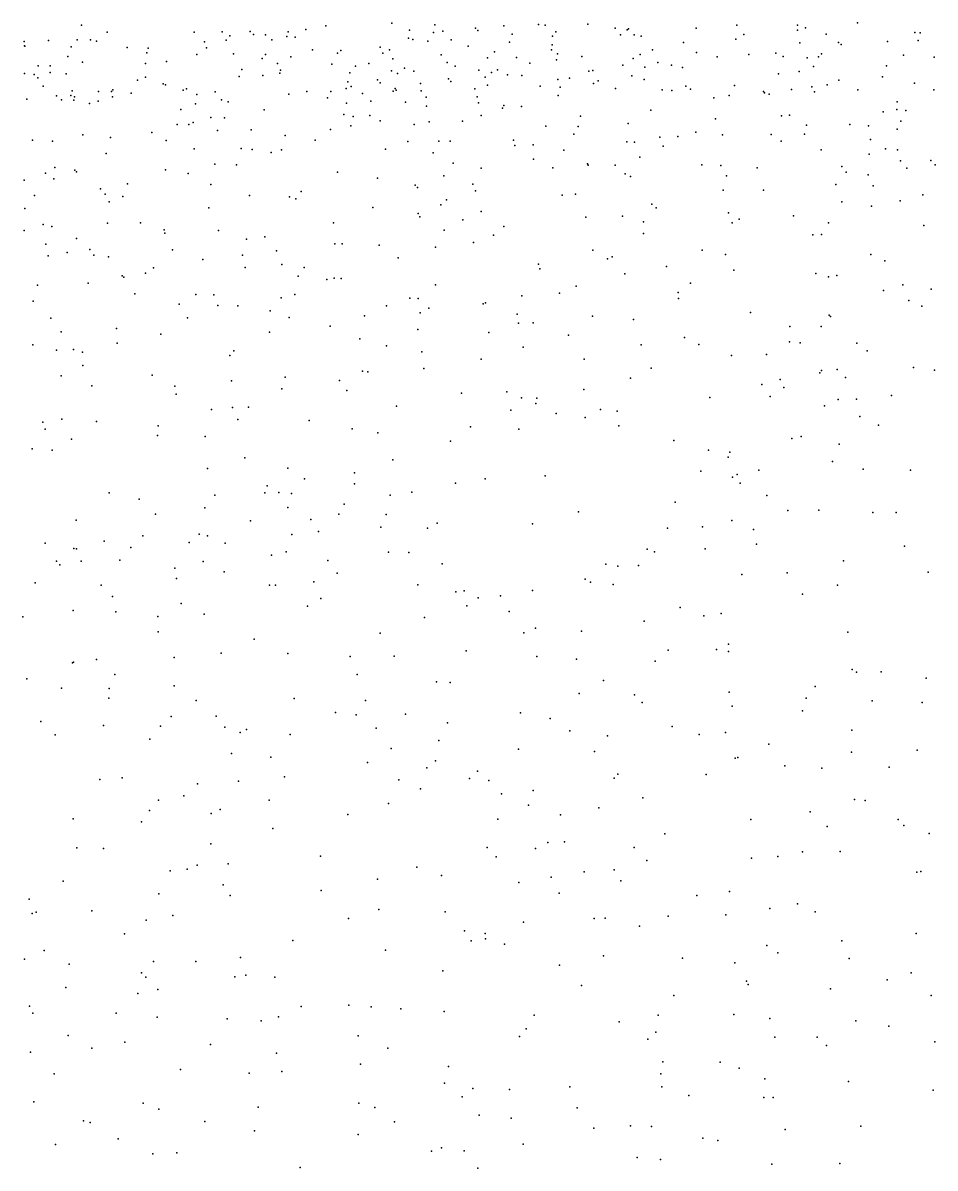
# Model space of a CAD drawing. Header units: metres. Extents: x -25 to 25, y -27.8 to 27.8.
# Drawn here: x 6.974 to 8.354, y -1.719 to 0.013 of the extents above; entities that cross this region are included whole.
import ezdxf

# ---------------------------------------------------------------- set-up
doc = ezdxf.new("R2010")
doc.units = ezdxf.units.M

msp = doc.modelspace()

# ---------------------------------------------------------------- linework, layer by layer
for p in [(7.0622, 0.0094, 10.7529), (7.4019, 0.0028, 22.8346), (7.432, 0.0085, 13.5671), (7.5317, 0.0124, 17.878), (7.5586, 0.0016, 10.6074), (7.5967, 0.01, -7.7867), (7.6091, 0.0004, 17.4289), (7.6586, 0.0045, 15.0365), (7.662, 0.001, 22.8673), (7.7013, 0.0084, -3.5348), (7.7538, 0.0103, 1.9858), (7.7639, 0.0095, 12.1614), (7.8284, 0.0109, 13.8119), (7.8697, 0.0047, 17.1615), (7.8878, 0.0021, 11.2778), (7.8899, 0.0039, 11.7492), (7.9922, 0.0049, 17.2926), (8.0534, 0.0091, -12.225), (8.1452, 0.0092, -12.5998), (8.1452, 0.0016, 2.6534), (8.1574, 0.0053, 17.1826), (8.2363, 0.0127, 10.9844), (6.9759, -0.0154, 8.4035), (7.0125, -0.0137, -9.9989), (7.0561, -0.0131, 5.7365), (7.0761, -0.0128, 24.3621), (7.0853, -0.0151, 17.3746), (7.1012, -0.0011, 4.6005), (7.2326, -0.0013, 23.6932), (7.2483, -0.0158, 22.9367), (7.2753, -0.0007, 22.7863), (7.281, -0.0136, 14.7189), (7.2866, -0.0069, 3.0758), (7.3174, -0.0003, 17.5289), (7.3228, -0.0047, -7.4824), (7.3405, -0.0052, 2.1597), (7.3505, -0.013, 5.4952), (7.3731, -0.0077, 23.3724), (7.3752, -0.0008, 10.6772), (7.3857, -0.009, 5.321), (7.5572, -0.0102, 2.0821), (7.5635, -0.0125, -26.9855), (7.5863, -0.0147, 1.1676), (7.5947, -0.0019, 17.2661), (7.6217, -0.013, 13.8166), (7.7098, -0.0164, 9.5024), (7.7139, -0.0044, -24.6447), (7.7748, -0.0075, 22.8573), (7.7798, -0.0006, 17.4268), (7.8778, -0.0051, -3.8245), (7.8981, -0.0051, 10.0558), (7.9087, -0.0072, 10.2569), (7.9731, -0.0169, 10.9462), (8.0523, -0.0117, 7.7066), (8.0642, -0.005, 18.2387), (8.1889, -0.0044, 14.0571), (8.2075, -0.017, 7.6717), (8.2814, -0.0156, -23.3628), (8.3227, -0.0019, 2.7683), (8.328, -0.0139, 2.9517), (8.3311, -0.0023, 22.5672), (6.9761, -0.0219, 4.2121), (6.9766, -0.0224, 14.2862), (7.0466, -0.0233, -2.8089), (7.1317, -0.0244, 0.9193), (7.1614, -0.0326, 8.3062), (7.1634, -0.0255, 17.4421), (7.2516, -0.0251, 12.2335), (7.2922, -0.0342, 4.4512), (7.4119, -0.028, 12.2532), (7.4497, -0.0331, 17.8436), (7.4549, -0.0288, -27.1826), (7.514, -0.0238, 6.5608), (7.518, -0.0332, 3.0573), (7.5284, -0.0282, 14.9099), (7.6475, -0.0223, -24.4048), (7.6873, -0.0312, 2.8658), (7.7734, -0.0282, 10.6729), (7.7744, -0.0204, -24.8509), (7.7822, -0.0339, 1.6637), (7.9259, -0.0281, -20.6614), (7.9925, -0.0322, 10.5014), (8.1127, -0.0332, 10.7657), (8.1491, -0.0174, -7.6313), (8.1817, -0.0339, 22.6895), (8.2116, -0.0202, -11.0119), (7.042, -0.0383, 13.483), (7.0637, -0.0465, 8.8648), (7.1593, -0.0489, 12.0428), (7.1911, -0.0456, 4.1652), (7.2371, -0.035, 10.8147), (7.3358, -0.0409, 17.6683), (7.3406, -0.0352, 23.2056), (7.3587, -0.0487, 14.4744), (7.3792, -0.0385, 9.0652), (7.4412, -0.0499, 14.7454), (7.4968, -0.0489, 17.9584), (7.5334, -0.0416, -21.601), (7.6063, -0.0357, -11.1237), (7.6153, -0.0472, 10.7708), (7.6767, -0.0402, 13.9609), (7.7202, -0.0396, 11.9747), (7.7404, -0.0482, 11.7469), (7.7809, -0.0431, 11.0377), (7.8193, -0.0382, 18.2391), (7.8814, -0.0514, 2.8023), (7.8969, -0.041, 14.6754), (7.9076, -0.0352, 10.7708), (7.9339, -0.047, -25.5414), (7.9549, -0.051, 18.2947), (8.0237, -0.0385, 6.2611), (8.0718, -0.0349, 10.2511), (8.1237, -0.0383, 14.1956), (8.1601, -0.0402, 3.021), (8.1771, -0.0385, 3.2401), (8.3056, -0.036, 17.4336), (8.3519, -0.0391, -10.6392), (6.9763, -0.0639, 24.2033), (6.9908, -0.0651, 14.1211), (6.9968, -0.0521, 11.7582), (7.0148, -0.0624, 8.5883), (7.0152, -0.0521, 22.9352), (7.0391, -0.0642, 23.6495), (7.301, -0.0683, 5.8083), (7.3048, -0.058, 14.2414), (7.3369, -0.0666, 13.7938), (7.3623, -0.0632, 1.0775), (7.3633, -0.0589, 6.7571), (7.4685, -0.063, 14.0444), (7.4768, -0.0526, 10.8463), (7.5311, -0.0597, -20.6075), (7.5404, -0.0636, 6.2966), (7.5508, -0.0556, 5.2628), (7.5649, -0.0602, 18.0788), (7.6274, -0.0529, 18.1507), (7.6636, -0.0588, 1.3818), (7.6827, -0.0622, 11.5075), (7.6914, -0.0581, 11.2406), (7.7068, -0.066, 18.2416), (7.7286, -0.0668, 14.6748), (7.8297, -0.0601, 3.1893), (7.8359, -0.0593, 6.1848), (7.8947, -0.0673, 9.5839), (7.9143, -0.0541, 14.1053), (7.9714, -0.0548, 3.0985), (8.1166, -0.0645, 3.3809), (8.1477, -0.0608, 6.1648), (8.1697, -0.0531, 10.5652), (8.274, -0.0687, 10.3238), (8.2798, -0.0524, 6.2795), (6.9964, -0.0704, 10.9696), (7.0045, -0.0832, 22.5078), (7.1472, -0.0739, 23.4973), (7.159, -0.0696, 14.0999), (7.1858, -0.0795, 5.9238), (7.1896, -0.0808, 11.8412), (7.4627, -0.0864, 11.8601), (7.4655, -0.0766, 1.9241), (7.4704, -0.0835, 4.1627), (7.5099, -0.0735, 4.3595), (7.5144, -0.0779, 11.0072), (7.5369, -0.0864, 11.6657), (7.575, -0.0788, 5.4806), (7.6175, -0.0717, 8.9775), (7.6209, -0.0759, 14.449), (7.6731, -0.0693, 14.2698), (7.6763, -0.0812, 5.1374), (7.7562, -0.0831, 5.2948), (7.7828, -0.0731, 14.5222), (7.7865, -0.0845, 8.945), (7.8005, -0.0708, 7.8988), (7.8368, -0.0787, 3.3751), (7.8437, -0.0747, 14.332), (7.9134, -0.0728, 9.2909), (7.9767, -0.083, 3.4612), (8.0501, -0.0821, 22.7468), (8.1672, -0.0842, 9.831), (8.19, -0.081, 5.8966), (8.2081, -0.0739, -11.2602), (8.3224, -0.0783, 10.5679), (6.9799, -0.1025, 11.3625), (7.0245, -0.0978, 5.9593), (7.0323, -0.1036, 13.767), (7.0461, -0.0971, -27.5348), (7.0482, -0.0899, 23.1421), (7.052, -0.0992, 17.4722), (7.0882, -0.0912, 22.5947), (7.1078, -0.0912, 23.3398), (7.1095, -0.0991, -6.8986), (7.1099, -0.0886, 11.6554), (7.1376, -0.0935, 17.5265), (7.2162, -0.0889, 6.8042), (7.2211, -0.0871, 17.6153), (7.237, -0.0954, 8.5014), (7.2648, -0.0913, 11.0196), (7.274, -0.1037, 8.682), (7.376, -0.0952, 17.9067), (7.4035, -0.0912, 6.08), (7.4345, -0.1004, 18.0022), (7.4396, -0.0909, 1.2106), (7.4874, -0.094, 11.1651), (7.5339, -0.0903, 4.5854), (7.5383, -0.0892, 5.9884), (7.5762, -0.0901, 4.9258), (7.5837, -0.0998, 5.7048), (7.6574, -0.087, 3.3467), (7.6607, -0.0991, 4.2948), (7.7834, -0.0973, 18.305), (7.8702, -0.0867, 18.3066), (7.9409, -0.0885, 8.9618), (7.9554, -0.0896, 5.4109), (7.9835, -0.0877, 5.9763), (8.019, -0.1005, -23.8502), (8.042, -0.0973, 9.3769), (8.0941, -0.0908, -22.9841), (8.0956, -0.0932, 5.5428), (8.1023, -0.0952, 5.1296), (8.1365, -0.0878, 9.0293), (8.1712, -0.0917, 5.7296), (8.2367, -0.0883, 5.3988), (8.3517, -0.0883, 9.7947), (7.051, -0.104, -20.3038), (7.0744, -0.109, 11.1397), (7.0877, -0.1054, -10.2391), (7.2127, -0.1181, 22.6888), (7.2347, -0.1099, 17.6956), (7.2842, -0.1067, 22.7502), (7.3389, -0.1186, 11.6041), (7.463, -0.1088, 11.4743), (7.5003, -0.1057, 3.3546), (7.5526, -0.1074, 18.1633), (7.5841, -0.113, -22.5552), (7.6628, -0.108, -24.1091), (7.699, -0.1164, 8.0541), (7.7014, -0.112, 22.847), (7.7281, -0.1138, 5.6298), (7.9236, -0.1193, 5.8058), (8.2955, -0.1181, 4.576), (8.2963, -0.1068, -3.3594), (8.3091, -0.1198, 22.5371), (7.2311, -0.1381, 1.1733), (7.2581, -0.1302, 6.1987), (7.2787, -0.1309, 6.3527), (7.4594, -0.1259, 1.7666), (7.4733, -0.1287, 8.2949), (7.4985, -0.1271, 1.3965), (7.5144, -0.1353, 1.586), (7.5885, -0.1368, 3.506), (7.6389, -0.136, 4.7004), (7.6667, -0.1273, 4.0846), (7.8172, -0.1283, 3.5846), (8.0212, -0.1324, 18.3457), (8.1212, -0.1279, 4.97), (8.1334, -0.1267, -10.7919), (8.2752, -0.1216, 9.437), (8.3016, -0.1358, -3.0557), (7.1687, -0.1531, 17.7513), (7.2073, -0.1409, 11.2961), (7.2246, -0.1407, 1.8245), (7.268, -0.1501, 17.9086), (7.319, -0.1489, 17.9776), (7.4392, -0.1487, 8.5143), (7.4698, -0.1428, 22.8157), (7.5655, -0.1409, 8.7094), (7.7647, -0.1435, 4.5122), (7.8071, -0.1554, 18.3843), (7.8138, -0.1442, 4.9066), (7.8895, -0.1392, 8.7784), (7.9918, -0.1525, 7.9637), (8.1561, -0.1557, -7.8652), (8.1588, -0.142, 4.4752), (8.2243, -0.1408, 4.2974), (8.2529, -0.1428, 7.9236), (8.2959, -0.1481, 3.7508), (6.9881, -0.1645, 6.6272), (7.0185, -0.1661, -20.9263), (7.0644, -0.1564, 17.6247), (7.1062, -0.1605, 3.7051), (7.1906, -0.1649, 17.8343), (7.3703, -0.1578, 3.8282), (7.4161, -0.1645, 18.1291), (7.5559, -0.1664, 3.8101), (7.603, -0.1659, 18.2981), (7.6199, -0.166, -22.2279), (7.716, -0.1646, 3.7265), (7.7176, -0.1728, -3.3375), (7.7455, -0.1716, -11.7322), (7.8874, -0.1669, 4.0106), (7.8988, -0.1676, 3.8078), (7.9371, -0.1599, 4.5205), (7.9642, -0.1593, 22.7816), (8.0318, -0.1565, -11.1046), (8.1054, -0.1559, -15.1987), (8.1206, -0.1661, 22.6855), (8.256, -0.1638, 4.134), (7.0998, -0.1847, 1.7307), (7.2329, -0.1778, -20.4074), (7.3039, -0.1773, 3.6133), (7.3204, -0.1789, -21.1945), (7.3493, -0.1834, -24.1736), (7.365, -0.1791, -24.3858), (7.5221, -0.178, -10.9077), (7.5944, -0.1839, 8.395), (7.7922, -0.1799, 8.6428), (7.9068, -0.1904, 18.4355), (7.9423, -0.1738, -25.8268), (8.181, -0.1791, 22.6281), (8.254, -0.1857, -4.0001), (8.2785, -0.1776, 3.9029), (8.2965, -0.1791, 18.2966), (7.022, -0.2062, 22.4482), (7.2639, -0.2011, -10.4532), (7.2969, -0.2021, 22.7057), (7.6246, -0.1993, -11.4881), (7.6667, -0.2069, -24.8212), (7.7462, -0.1931, 22.8147), (7.7754, -0.2065, 8.3295), (7.8277, -0.2002, -25.123), (7.8288, -0.2024, -14.8135), (7.8696, -0.2024, 8.146), (8.0009, -0.2021, -15.4453), (8.0293, -0.2029, -12.4744), (8.0842, -0.2066, 8.6263), (8.2123, -0.2045, 8.0928), (8.3013, -0.1957, -3.638), (8.3105, -0.2069, -15.7136), (8.3469, -0.1955, -15.9324), (8.3535, -0.2017, -2.841), (6.9759, -0.2251, 17.6886), (7.0079, -0.2144, 1.301), (7.0208, -0.223, 1.5169), (7.0521, -0.2099, -7.8351), (7.0549, -0.2124, 17.7424), (7.1894, -0.2094, 1.3887), (7.2239, -0.2148, -8.3097), (7.4497, -0.2129, -21.401), (7.5101, -0.222, 18.2968), (7.6104, -0.2187, -22.0174), (7.8846, -0.2154, 8.5006), (7.8927, -0.2194, 22.7726), (8.0382, -0.2185, 8.1412), (8.2191, -0.2131, -15.4183), (8.2524, -0.2169, -10.5045), (7.0913, -0.2381, -2.7062), (7.1319, -0.2307, -24.251), (7.2582, -0.2319, 18.0707), (7.3947, -0.2424, 18.2243), (7.5671, -0.2326, 18.3599), (7.5705, -0.2361, 22.7828), (7.6543, -0.2314, 18.4343), (7.6586, -0.241, 22.7871), (8.0331, -0.2404, 22.6879), (8.0938, -0.24, 8.418), (8.2036, -0.2319, -20.7244), (8.26, -0.2335, 8.2513), (6.9913, -0.2483, -23.0841), (7.0981, -0.2461, 22.4966), (7.1045, -0.2581, -22.7926), (7.1251, -0.2498, 17.9525), (7.3166, -0.2481, 18.1637), (7.3768, -0.2502, -22.7638), (7.3864, -0.2535, 22.7099), (7.6144, -0.2549, -26.7443), (7.7894, -0.248, -26.4251), (7.8096, -0.2463, 18.4966), (8.2122, -0.2579, 22.5508), (8.3009, -0.2565, 22.4663), (8.335, -0.2471, 18.3391), (6.9766, -0.2682, 22.3161), (7.2549, -0.2669, 22.6254), (7.503, -0.2662, -20.4895), (7.5717, -0.2754, -15.0247), (7.6058, -0.2625, -3.0757), (7.6668, -0.2727, -23.8944), (7.9251, -0.2614, -3.7155), (7.9317, -0.2669, -8.0852), (8.0412, -0.2745, -23.3949), (8.2573, -0.2644, -11.6629), (7.0045, -0.2919, 17.9004), (7.102, -0.29, -23.7002), (7.1518, -0.2896, 18.0724), (7.4436, -0.2895, 18.3385), (7.574, -0.2807, -21.771), (7.6394, -0.2852, -14.6079), (7.8253, -0.2811, 22.7481), (7.8805, -0.2796, 18.5338), (7.9126, -0.2882, -14.6326), (8.0468, -0.2896, -3.8897), (8.0571, -0.2841, 18.4975), (8.1395, -0.2788, 22.6059), (8.1922, -0.2897, -14.9607), (8.3367, -0.2936, 22.3941), (6.9757, -0.301, -9.2996), (7.0175, -0.2953, -23.4009), (7.1873, -0.3002, 22.539), (7.1883, -0.3054, 18.1588), (7.2694, -0.3013, 18.2157), (7.3399, -0.3108, -24.5934), (7.611, -0.3006, -22.9383), (7.6855, -0.3084, 18.5468), (7.7011, -0.2954, -17.6369), (7.9125, -0.306, -26.2287), (8.1688, -0.3079, -13.1365), (8.1817, -0.3073, 18.4644), (7.0084, -0.3217, 17.9966), (7.0548, -0.3134, 22.3855), (7.3121, -0.3143, -27.1452), (7.4458, -0.3215, -14.7717), (7.4567, -0.3214, -26.9503), (7.5126, -0.3232, 22.7134), (7.598, -0.3265, 18.5183), (7.6554, -0.3196, 22.7402), (7.0122, -0.3394, -8.7091), (7.041, -0.3345, -27.3591), (7.075, -0.33, -13.7057), (7.0813, -0.3386, 18.1245), (7.1034, -0.341, -24.4714), (7.1999, -0.3306, -20.9636), (7.2459, -0.3453, -13.5314), (7.3058, -0.3387, -23.0301), (7.3575, -0.332, -10.5962), (7.5412, -0.3425, -8.2728), (7.8358, -0.3312, -20.6102), (7.8578, -0.3439, 22.6978), (7.8651, -0.341, -25.3086), (8.0012, -0.3311, -11.6833), (8.0367, -0.3373, -10.6238), (8.2562, -0.3373, 22.4609), (7.1713, -0.3577, 18.2419), (7.3101, -0.357, 22.6024), (7.3656, -0.3526, 18.3876), (7.3992, -0.357, -8.4715), (7.7536, -0.3521, 22.7183), (7.7557, -0.3592, 18.6362), (7.947, -0.3555, -13.0069), (8.0493, -0.3611, 18.584), (8.2775, -0.3469, -7.987), (7.0727, -0.3809, 18.2102), (7.1239, -0.37, -13.9063), (7.1266, -0.3719, -13.2248), (7.1594, -0.3658, -9.7003), (7.3901, -0.3704, -13.3218), (7.4335, -0.3754, 18.4725), (7.4447, -0.3735, 22.6506), (7.4552, -0.374, -13.6399), (7.8841, -0.3668, 18.6458), (7.9834, -0.3808, 18.6417), (8.1733, -0.3664, 22.5233), (8.1923, -0.3713, -14.6678), (8.2048, -0.3693, 18.5226), (6.9959, -0.3839, -20.1017), (7.1432, -0.3969, 22.4254), (7.2353, -0.398, -9.9348), (7.3852, -0.3978, -14.4288), (7.5979, -0.3836, -13.3556), (7.7853, -0.3958, -14.2905), (7.8106, -0.3854, -23.2035), (7.9651, -0.3949, -15.5413), (8.2756, -0.3919, -9.6053), (8.3049, -0.3834, -15.1986), (8.3473, -0.3899, 18.4771), (6.9892, -0.408, 18.1835), (7.21, -0.4128, -8.7246), (7.2626, -0.3985, 18.3856), (7.2687, -0.4145, 22.5428), (7.2988, -0.4151, -23.2874), (7.3644, -0.4032, -14.0893), (7.5239, -0.4149, 22.6564), (7.5589, -0.4034, -14.1832), (7.5717, -0.404, -13.9479), (7.6698, -0.4119, -15.2006), (7.6735, -0.4105, 18.6776), (7.7283, -0.4, -13.0976), (7.9652, -0.4041, 22.6195), (8.314, -0.4069, -11.9366), (7.3476, -0.4229, -23.5174), (7.3764, -0.4329, 18.5063), (7.4905, -0.4301, -17.6343), (7.5749, -0.4256, 18.6326), (7.5878, -0.4186, -11.4761), (7.7215, -0.4279, 22.6731), (7.8352, -0.4309, 18.7272), (8.0743, -0.4254, -12.5356), (8.1932, -0.4294, -12.1539), (8.1953, -0.4311, -10.3344), (8.3334, -0.4158, 22.2937), (7.0159, -0.4338, -13.0006), (7.1155, -0.4493, 18.341), (7.2228, -0.4332, -22.5379), (7.4384, -0.4459, -21.3007), (7.7233, -0.4412, -23.4786), (7.7455, -0.4407, -3.1559), (7.8975, -0.436, -13.7265), (8.1337, -0.4463, 18.6548), (8.1813, -0.4466, -13.5006), (7.0316, -0.4543, 18.2828), (7.1823, -0.458, 18.4154), (7.347, -0.455, -10.1845), (7.4834, -0.4651, -20.3902), (7.5712, -0.4511, -23.316), (7.6785, -0.4556, -20.5058), (7.7988, -0.4597, 22.635), (7.9746, -0.4628, -25.6327), (6.9886, -0.4743, 22.1871), (7.0248, -0.4823, -22.5887), (7.0503, -0.4811, -2.588), (7.1164, -0.4716, 22.3539), (7.2928, -0.4833, -2.707), (7.5236, -0.4754, -21.5389), (7.5772, -0.4845, -2.9246), (7.7306, -0.4776, 18.7852), (7.909, -0.4739, 18.7747), (7.9962, -0.4736, 22.5512), (8.1335, -0.4696, -14.1128), (8.1493, -0.4712, 22.4562), (8.2353, -0.4718, 18.6342), (8.2509, -0.4832, -8.6278), (7.0637, -0.4853, -27.1089), (7.2866, -0.4902, -14.6022), (7.6669, -0.4957, 22.6306), (7.8227, -0.4959, 18.8026), (8.0454, -0.4903, -3.7984), (8.0983, -0.4889, 18.726), (7.0645, -0.5055, 22.2913), (7.4876, -0.514, -15.029), (7.4953, -0.5148, -8.5996), (7.5801, -0.5101, 22.6161), (7.9242, -0.5093, -12.8283), (8.1793, -0.5162, -3.5699), (8.1816, -0.5129, 18.72), (8.2052, -0.5115, -9.8437), (8.3206, -0.5084, 22.2291), (8.3524, -0.5125, -13.8639), (7.0319, -0.5208, 18.3983), (7.0782, -0.536, -9.1792), (7.1695, -0.5202, -12.8844), (7.2035, -0.5365, 18.5392), (7.2891, -0.5283, -20.2232), (7.3703, -0.5228, 18.6246), (7.4526, -0.5282, 22.5769), (7.8929, -0.5244, -8.2639), (8.0914, -0.534, 22.4392), (8.1194, -0.5264, -8.2638), (8.2179, -0.5235, -10.1119), (7.2056, -0.5487, -9.567), (7.3655, -0.5404, 22.5311), (7.4636, -0.5434, -10.9977), (7.6373, -0.5473, 18.8341), (7.7059, -0.545, -8.3981), (7.8224, -0.5418, 22.5734), (8.0129, -0.5538, 18.8318), (8.104, -0.5524, 18.8074), (8.1245, -0.5384, -15.8273), (8.2876, -0.5509, 18.7184), (7.2908, -0.569, 22.4824), (7.3149, -0.5685, -24.8437), (7.539, -0.567, 18.8216), (7.7278, -0.5542, 22.5938), (7.7498, -0.563, -15.3774), (7.7513, -0.5549, 18.8652), (8.1863, -0.5664, -3.146), (8.2071, -0.5569, -8.9958), (8.2345, -0.5563, 22.2896), (7.0325, -0.5865, -14.1726), (7.2593, -0.5721, -20.9923), (7.2989, -0.5869, -26.8722), (7.4068, -0.5883, 18.783), (7.7118, -0.5731, -10.9094), (7.7802, -0.5779, -17.493), (7.8241, -0.5841, -20.5894), (7.8475, -0.5719, 18.8712), (7.8725, -0.5742, -10.6398), (8.2396, -0.5827, 18.7938), (7.0039, -0.5909, 18.5185), (7.0074, -0.6014, -24.7969), (7.0851, -0.5899, 18.5572), (7.1784, -0.5967, 18.6287), (7.4716, -0.6013, 18.8586), (7.6509, -0.5983, -17.6717), (7.724, -0.6018, -25.1944), (7.8751, -0.5964, 22.5165), (8.2677, -0.5954, -2.7865), (7.0473, -0.6169, 22.253), (7.1772, -0.6114, 22.3759), (7.2496, -0.6128, 18.6998), (7.5106, -0.607, -21.7044), (7.6203, -0.6197, 18.9306), (7.9582, -0.6188, 22.4684), (8.1366, -0.6158, 22.3471), (8.1508, -0.6129, -9.3571), (6.988, -0.6315, 22.1576), (7.0183, -0.6332, -19.9929), (8.0107, -0.6334, -8.6536), (8.0431, -0.6362, 18.8857), (8.2084, -0.6245, -12.6164), (7.3094, -0.645, 18.795), (7.5331, -0.6481, 18.9547), (8.0406, -0.6438, -20.6655), (8.1985, -0.6504, 18.8444), (7.2531, -0.6609, 22.4632), (7.3747, -0.6606, 18.869), (7.4752, -0.6676, -20.3207), (7.7635, -0.672, -8.5586), (7.9994, -0.665, -26.3744), (8.0473, -0.6742, -17.4618), (8.054, -0.6702, -26.0499), (8.087, -0.6638, -10.3216), (8.2446, -0.6623, 22.2248), (8.3161, -0.6638, 18.8118), (7.3434, -0.6874, 22.5069), (7.3999, -0.6765, -9.9091), (7.4754, -0.6842, -21.4665), (7.6281, -0.6833, 22.5612), (7.6732, -0.6766, 18.9864), (8.0585, -0.6834, 22.3826), (7.1043, -0.6981, 22.3441), (7.1496, -0.7077, 18.8134), (7.264, -0.7012, 18.9016), (7.3398, -0.6978, -14.8355), (7.3609, -0.6975, 18.9508), (7.3801, -0.6988, -21.1883), (7.5295, -0.7013, -10.1907), (7.562, -0.6971, -10.477), (8.0988, -0.7021, -3.3516), (7.2492, -0.7206, -9.3233), (7.3744, -0.72, -17.4558), (7.4597, -0.7149, 19.0646), (7.8141, -0.7264, 22.5205), (7.9606, -0.7118, 18.9598), (8.1307, -0.7248, 18.9221), (8.1775, -0.7239, 22.2665), (7.0542, -0.7394, 18.8552), (7.1743, -0.73, 18.9036), (7.318, -0.7402, 19.0877), (7.4092, -0.7383, -21.9678), (7.4515, -0.7301, 22.5507), (7.5231, -0.7309, -25.1), (7.6004, -0.7437, 19.0431), (8.0461, -0.7399, -15.7941), (8.2594, -0.7274, -2.486), (8.2944, -0.7278, 22.164), (7.2402, -0.7604, 19.1264), (7.3806, -0.7609, -11.33), (7.4208, -0.7566, 19.1457), (7.5153, -0.75, -2.7141), (7.5858, -0.7511, -15.3248), (7.7448, -0.745, 19.0306), (7.9489, -0.7515, -3.2072), (8.0016, -0.7493, -9.1674), (8.079, -0.7534, 22.34), (7.0076, -0.7742, 19.2518), (7.0969, -0.7709, 19.1653), (7.1554, -0.7627, 19.0678), (7.2254, -0.7729, 19.2305), (7.2532, -0.7631, -25.0108), (7.2797, -0.7738, 22.5105), (8.0833, -0.7757, -17.2462), (8.307, -0.7785, 18.8667), (7.051, -0.7822, 19.3554), (7.055, -0.7825, -22.3633), (7.1371, -0.7808, 19.3349), (7.3497, -0.7921, 19.2441), (7.3721, -0.7869, -9.5665), (7.5268, -0.7875, 22.5729), (7.5573, -0.7879, 19.1301), (7.9178, -0.7833, 22.446), (7.9289, -0.7871, 19.0219), (8.0058, -0.7824, -25.7607), (7.0248, -0.8012, -12.9611), (7.0299, -0.8066, 19.5204), (7.062, -0.8014, -20.8935), (7.1202, -0.7995, 19.4505), (7.2034, -0.8119, 22.4678), (7.2467, -0.8016, 19.3663), (7.4351, -0.8, -9.1395), (7.6078, -0.8055, -20.4209), (7.8553, -0.806, -8.9623), (7.8734, -0.8089, -15.6878), (7.9051, -0.808, -25.5716), (8.2151, -0.8005, 22.2076), (7.2063, -0.8275, -2.445), (7.2782, -0.8173, -14.6472), (7.449, -0.8193, 22.5658), (7.8243, -0.8282, -10.5136), (8.0613, -0.8212, 19.0066), (8.13, -0.8187, -10.0337), (8.3431, -0.818, -16.1528), (6.9924, -0.8339, -14.1206), (7.0923, -0.8376, 22.3964), (7.3468, -0.8376, 19.3637), (7.3561, -0.8377, -15.047), (7.4139, -0.8323, -11.1019), (7.5713, -0.8368, -26.8099), (7.6288, -0.8475, -9.0511), (7.6413, -0.8459, 19.1562), (7.7445, -0.8454, 19.1038), (7.8324, -0.833, 22.4892), (7.8665, -0.8365, -2.9683), (8.2061, -0.8377, 18.9398), (7.1092, -0.8549, 19.5676), (7.213, -0.8654, 19.5179), (7.4245, -0.8579, 19.3237), (7.6625, -0.8565, 22.5636), (7.6962, -0.8535, -15.5459), (8.1529, -0.8511, 22.2621), (7.0499, -0.876, 19.639), (7.1144, -0.8779, -26.7869), (7.248, -0.8813, 22.5151), (7.4043, -0.8694, -21.7601), (7.6451, -0.8689, -17.5037), (7.7094, -0.8774, -2.7135), (7.968, -0.8712, 19.0581), (8.03, -0.8804, -10.2966), (6.9738, -0.8856, 22.2879), (7.1777, -0.8848, -19.9661), (7.581, -0.8865, -2.4859), (7.9133, -0.892, -9.5511), (8.0035, -0.8837, 22.3819), (7.1782, -0.9079, 19.6032), (7.5144, -0.9102, 22.5897), (7.7314, -0.9096, 22.5549), (7.7491, -0.9027, -26.716), (7.8187, -0.9072, -20.5683), (8.2213, -0.9086, -16.9847), (7.3236, -0.9194, 19.5061), (8.0231, -0.9349, -2.4432), (8.041, -0.9269, -25.9799), (7.085, -0.9498, 19.7225), (7.2026, -0.9468, -11.2514), (7.2739, -0.9403, 19.5812), (7.3746, -0.9411, 22.5681), (7.4686, -0.9455, 19.4023), (7.5351, -0.945, 19.3429), (7.6443, -0.9369, 19.2424), (7.7513, -0.9456, 19.193), (7.8113, -0.9493, -2.4817), (7.93, -0.9523, -2.1986), (7.9496, -0.9356, 19.1167), (8.0411, -0.9377, 19.0653), (7.0487, -0.9552, -11.395), (7.0505, -0.9541, 22.3914), (8.2279, -0.9652, -17.4348), (8.2348, -0.9689, 18.961), (8.2717, -0.9685, 22.1535), (6.9799, -0.979, -26.6579), (7.1127, -0.9726, -14.2479), (7.4796, -0.9727, -15.443), (7.5995, -0.9836, -10.0628), (7.6199, -0.9847, 19.328), (7.8519, -0.9815, -13.1185), (8.3399, -0.978, 22.0915), (7.0323, -0.9934, 19.8178), (7.1042, -0.9938, -13.1515), (7.2028, -0.9896, 22.5097), (7.8154, -1.0013, 19.2217), (7.899, -1.0032, -15.8499), (8.0421, -0.9992, 22.358), (8.172, -0.991, 19.0272), (7.104, -1.0082, 22.4493), (7.2358, -1.0117, -2.1372), (7.384, -1.0088, 19.5753), (7.492, -1.0119, 19.4743), (7.9102, -1.0149, 22.4598), (8.0466, -1.0205, -17.0535), (8.1584, -1.0083, -20.6074), (8.2585, -1.0126, -12.896), (8.3337, -1.0147, -16.6834), (7.198, -1.0362, -21.1924), (7.2663, -1.0355, -14.7662), (7.4465, -1.0299, -17.4492), (7.478, -1.0336, -1.7847), (7.5524, -1.0328, 22.5994), (7.7264, -1.0307, -25.499), (7.7712, -1.0389, 19.2923), (8.1527, -1.0278, 22.2688), (7.0008, -1.0436, 19.9173), (7.0955, -1.0499, -22.0323), (7.182, -1.0509, 19.7753), (7.2792, -1.0521, -21.7132), (7.3121, -1.0558, -26.7931), (7.5083, -1.0539, -20.267), (7.616, -1.0457, -15.6701), (7.956, -1.0514, -26.4326), (7.0225, -1.064, -21.063), (7.1658, -1.0705, -25.3074), (7.3023, -1.0601, -1.9101), (7.3778, -1.0635, 19.6539), (7.6031, -1.0723, 19.4648), (7.8009, -1.058, 22.5232), (7.8578, -1.0653, -1.7074), (7.9966, -1.0633, -17.4091), (8.0367, -1.0602, -10.1526), (8.2275, -1.0566, 18.9847), (7.5307, -1.0844, 19.5477), (7.7232, -1.0857, 22.5677), (7.8385, -1.0889, -10.3891), (8.1019, -1.0781, 19.1116), (8.2272, -1.0902, -1.8411), (8.3263, -1.0871, 22.097), (7.2893, -1.0923, -13.1665), (7.349, -1.0976, 22.5763), (7.4949, -1.1056, 22.6006), (7.598, -1.1033, -13.1578), (8.0511, -1.0992, 22.3447), (8.0549, -1.0983, -13.1033), (7.5849, -1.1137, 22.5883), (7.6616, -1.1187, -26.7152), (7.8737, -1.1232, 19.3382), (8.0071, -1.1238, 19.1948), (8.126, -1.1105, 22.2836), (8.1824, -1.1141, 19.0542), (8.2841, -1.1128, 18.9294), (7.0903, -1.1316, 22.4386), (7.1237, -1.1289, 19.8922), (7.2377, -1.138, 22.532), (7.2998, -1.1339, 19.7686), (7.3695, -1.1273, 19.7192), (7.5422, -1.132, -17.2608), (7.6492, -1.13, 19.5212), (7.6784, -1.1328, -1.5818), (7.8681, -1.1294, 22.4771), (7.217, -1.156, -14.4845), (7.5752, -1.1456, 19.6049), (7.6979, -1.1533, -15.8763), (7.7457, -1.1479, -10.2058), (7.9113, -1.1591, -20.5171), (7.179, -1.1627, -21.4848), (7.2724, -1.1766, -15.5501), (7.3462, -1.1627, -1.6738), (7.5269, -1.1679, -25.4708), (7.7386, -1.1704, 19.4957), (7.8447, -1.1744, 19.4228), (8.2316, -1.1616, 18.9877), (8.2477, -1.1631, 22.1642), (7.05, -1.1909, 20.0246), (7.1652, -1.1785, 22.4834), (7.2587, -1.183, 19.8396), (7.4654, -1.1843, 19.709), (7.6921, -1.1916, 19.5896), (7.7871, -1.1849, -25.6982), (8.0749, -1.1919, 19.1795), (8.1643, -1.1803, -16.3275), (8.2978, -1.1919, -16.8627), (7.1531, -1.1954, 19.9377), (7.3516, -1.2054, 19.7997), (8.1904, -1.2023, 19.0512), (8.3061, -1.2009, 22.1046), (7.258, -1.2289, -25.4741), (7.7677, -1.2264, 22.5295), (7.7928, -1.2254, 19.5612), (7.9449, -1.2137, 22.4256), (8.3444, -1.2131, -17.1255), (7.0554, -1.2345, -21.6863), (7.0957, -1.2358, 22.4374), (7.676, -1.2344, 19.6671), (7.7492, -1.2355, -20.3673), (7.8981, -1.2343, 19.4895), (8.1528, -1.2407, 19.126), (8.2101, -1.2401, -17.3356), (7.2374, -1.261, -19.7402), (7.2842, -1.259, 19.8832), (7.4241, -1.2474, 19.7891), (7.6894, -1.2481, 22.5586), (7.9174, -1.2538, -13.2619), (8.0759, -1.2501, 22.3104), (8.1154, -1.248, -20.484), (7.1965, -1.2694, -14.9794), (7.2225, -1.2669, -26.6414), (7.5698, -1.2642, 19.7234), (7.6069, -1.2763, 22.558), (7.7726, -1.2793, -17.3541), (7.8226, -1.2711, -1.4202), (7.8679, -1.2678, 22.4546), (8.3258, -1.2714, 18.8899), (8.3318, -1.2703, -20.3964), (7.0349, -1.2849, 20.1507), (7.2766, -1.2907, 22.5231), (7.5101, -1.2822, 22.5721), (7.724, -1.2869, -16.9991), (7.8784, -1.2848, -26.0995), (6.9832, -1.3121, -15.3348), (7.1794, -1.3045, 20.0013), (7.2875, -1.3069, -14.6564), (7.425, -1.299, 22.5541), (7.7851, -1.3031, 19.6431), (7.9929, -1.307, 19.3777), (8.0427, -1.3009, 19.2911), (6.9941, -1.3319, -14.0938), (7.078, -1.33, -15.659), (7.5123, -1.3278, -26.6047), (7.6126, -1.3313, -13.2806), (8.1033, -1.3265, -16.5883), (8.1452, -1.3193, -13.2879), (8.1721, -1.3314, 19.1038), (6.9876, -1.3339, 20.2895), (7.1604, -1.3441, -25.6662), (7.2007, -1.3371, 22.4528), (7.4662, -1.3418, 19.824), (7.7312, -1.347, 19.7047), (7.8376, -1.3418, -16.7192), (7.8547, -1.3413, -16.3691), (7.95, -1.3381, 22.3908), (8.0368, -1.3362, 22.3184), (7.1273, -1.365, 22.4044), (7.6417, -1.3602, -1.3159), (7.6728, -1.3642, 22.5074), (7.9066, -1.3534, 19.5785), (8.325, -1.3641, -1.5185), (7.382, -1.3749, -1.3803), (7.6519, -1.3752, 19.7523), (7.6736, -1.3722, -25.862), (7.7023, -1.3805, -20.1959), (8.0991, -1.3824, 22.2532), (8.2122, -1.3754, 19.0272), (7.0058, -1.3899, 20.3586), (7.3031, -1.4004, 19.951), (7.5221, -1.3895, 22.5262), (7.8521, -1.3978, 22.4208), (7.9712, -1.4017, 19.4845), (8.1158, -1.3936, 19.1992), (8.2235, -1.402, 22.1483), (6.9761, -1.4032, 22.2689), (7.0439, -1.4104, 20.2785), (7.1714, -1.4068, 20.0716), (7.2352, -1.4068, 20.0131), (7.7856, -1.4121, -13.3807), (8.0507, -1.4084, 19.3153), (7.153, -1.4236, -1.4522), (7.1597, -1.4302, -26.363), (7.2943, -1.4298, -14.2629), (7.3111, -1.4271, -13.3874), (7.3547, -1.4305, -25.7833), (7.6091, -1.4205, -16.2296), (8.0681, -1.4363, -20.2933), (8.281, -1.4345, 18.9455), (8.3172, -1.4236, -14.4833), (7.0388, -1.4461, 22.3151), (7.178, -1.4487, 22.3987), (7.8186, -1.4428, 19.7062), (8.0708, -1.4413, -1.2597), (8.1953, -1.4481, -14.6803), (7.1475, -1.4551, -13.5219), (7.9581, -1.4582, 19.5591), (8.3475, -1.458, 22.0634), (6.9836, -1.4742, -19.272), (6.9887, -1.4845, 20.4892), (7.1147, -1.4846, 20.2246), (7.3948, -1.4748, 22.4614), (7.4666, -1.4727, 19.8959), (7.5008, -1.4751, -19.7776), (7.5455, -1.4782, 22.4765), (7.6109, -1.482, -26.2734), (7.747, -1.488, 19.7556), (7.9345, -1.4877, 22.347), (8.049, -1.4867, -14.4231), (7.1771, -1.4906, 20.119), (7.283, -1.4934, 22.4217), (7.3342, -1.4965, 19.9713), (7.3606, -1.4901, -16.0132), (7.8754, -1.4978, -1.1509), (8.1034, -1.4928, 22.21), (8.2338, -1.4965, 19.0125), (8.2837, -1.5046, 22.1214), (7.0424, -1.5185, 22.2618), (7.4811, -1.519, -14.7303), (7.7247, -1.5202, -16.5776), (7.735, -1.5084, -20.0022), (7.9313, -1.5134, -20.1027), (8.111, -1.521, 19.2418), (8.1751, -1.521, -14.8921), (7.0782, -1.5379, 20.3153), (7.1279, -1.5286, -15.8653), (7.2573, -1.5322, -14.9409), (7.5256, -1.5374, -17.2223), (7.9188, -1.5242, -14.72), (8.1894, -1.5337, 19.1046), (8.353, -1.5283, -13.638), (6.9853, -1.5438, 20.5561), (7.3576, -1.545, 22.4057), (7.9418, -1.5581, -13.5549), (7.2122, -1.5698, -13.9974), (7.3158, -1.5757, -19.3518), (7.3652, -1.5727, -1.1223), (7.4845, -1.562, 19.9034), (7.6176, -1.5655, -16.385), (8.0284, -1.5587, 22.225), (8.0571, -1.5681, 19.3474), (7.0209, -1.5763, 20.471), (7.6116, -1.5906, -19.6232), (7.9387, -1.5763, 19.6353), (8.0958, -1.5838, -16.6016), (8.2225, -1.5882, -14.0477), (7.6545, -1.5986, -1.036), (7.7099, -1.6004, 22.3748), (7.8008, -1.5959, 22.3341), (7.9402, -1.5959, 22.2697), (7.981, -1.6094, 19.5277), (8.3507, -1.6011, 22.1013), (6.9905, -1.6189, 20.6118), (7.1558, -1.6207, 22.2616), (7.3295, -1.6267, 20.0268), (7.4821, -1.6206, -16.1887), (7.506, -1.6276, 22.3857), (7.6381, -1.6114, -14.8545), (8.0944, -1.6121, 22.1832), (8.1085, -1.6123, -19.7977), (7.1792, -1.6297, 20.192), (7.6637, -1.6389, 19.8404), (7.7121, -1.6437, -17.3972), (7.812, -1.6278, 19.7422), (7.0656, -1.6474, 22.17), (7.0755, -1.6503, 20.3996), (7.2489, -1.6486, -13.564), (7.536, -1.649, -13.529), (7.8373, -1.6584, 22.2805), (7.8927, -1.6551, -14.1609), (7.9245, -1.6562, -17.2472), (8.1269, -1.6608, 19.2625), (8.2411, -1.6557, 19.062), (7.1177, -1.6746, 20.2965), (7.3243, -1.6628, 22.3214), (7.4807, -1.6683, 19.9302), (8.0024, -1.6737, 22.2033), (8.0251, -1.6775, 19.4399), (7.0232, -1.6835, 20.5492), (7.2065, -1.6958, -0.9722), (7.592, -1.6932, 19.8891), (7.6069, -1.6885, 22.3298), (7.6411, -1.6929, -14.1233), (7.7303, -1.6827, 19.8135), (7.1701, -1.6976, 22.1976), (7.903, -1.7031, -16.9618), (7.938, -1.7062, 19.6647), (8.1067, -1.7132, 19.3255), (8.2094, -1.7122, 22.1514), (7.3931, -1.718, 20.0106), (7.6619, -1.719, -19.3514)]:
    msp.add_point(p)

doc.saveas('drawing.dxf')
